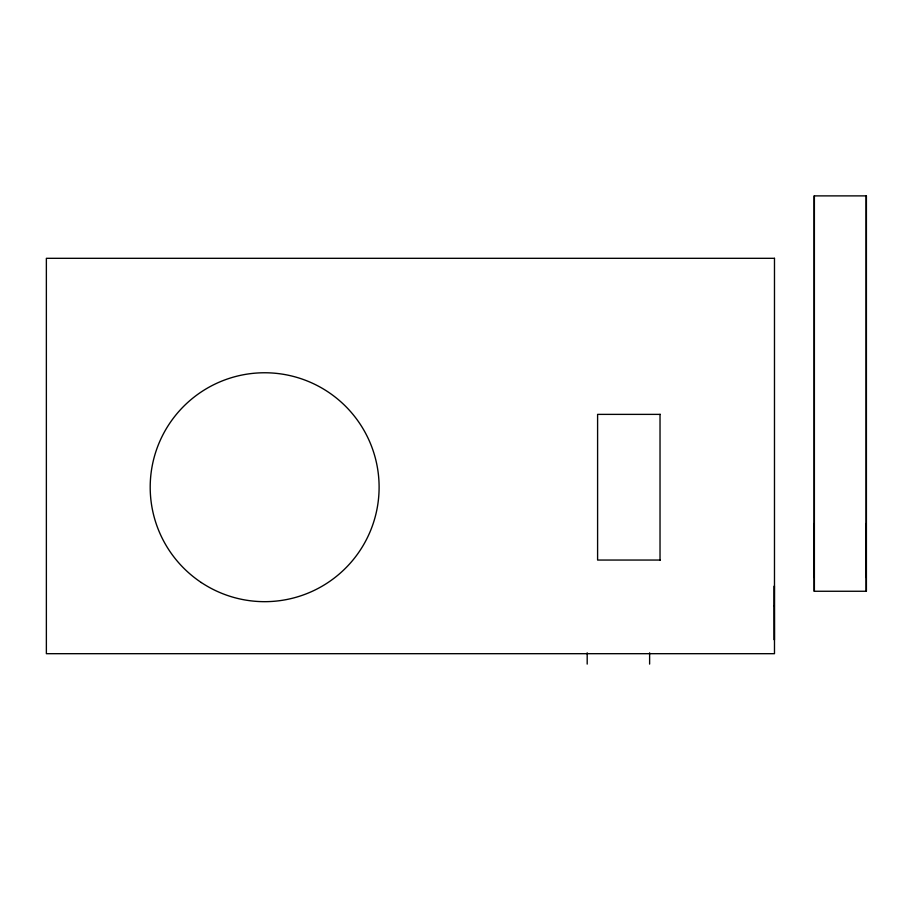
<?xml version="1.0" encoding="UTF-8"?>
<svg xmlns="http://www.w3.org/2000/svg" width="912" height="912" viewBox="0 0 912 912"><rect width="100%" height="100%" fill="white"/><g stroke="black" fill="none" stroke-linecap="round" stroke-linejoin="round"><path stroke-width="1.37" d="M660.391 414.379L597.599 414.379L597.599 560.048L660.391 560.048M866.126 195.886L866.126 591.261M814.382 195.886L814.382 591.261M660.026 414.379L660.026 560.048M649.618 652.81L649.618 664.096M587.191 652.81L587.191 664.096M774.334 605.956L774.368 640.007L774.356 585.903L774.334 605.956M814.234 543.529L814.268 577.581L814.268 523.477L814.234 543.529M866.263 543.529L866.297 577.581L866.286 523.477L866.263 543.529M866.4 195.886L814.108 195.886L814.108 591.261L866.4 591.261L866.4 195.886M774.482 258.313L46.364 258.313L46.375 653.687L774.482 653.687L774.482 258.313M201.313 582.54A114.445 114.445 0 0 0 378.879 494.395A114.445 114.445 0 0 0 213.761 384.704A114.445 114.445 0 0 0 201.313 582.54"/></g></svg>
